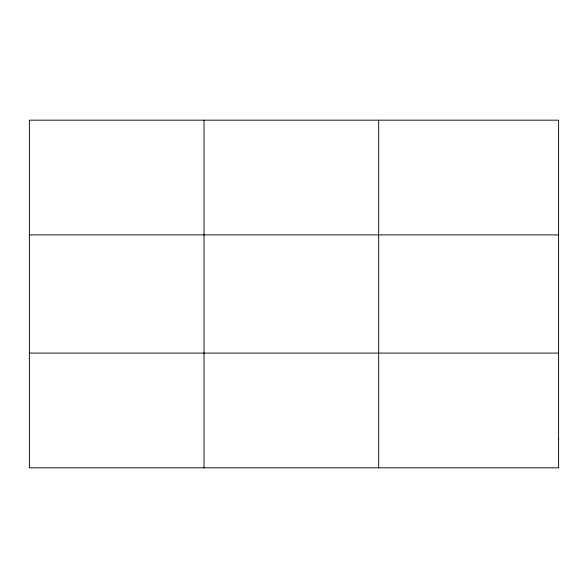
<?xml version="1.0" encoding="UTF-8"?>
<svg xmlns="http://www.w3.org/2000/svg" width="588" height="588" viewBox="0 0 588 588"><rect width="100%" height="100%" fill="white"/><g stroke="black" fill="none" stroke-linecap="round" stroke-linejoin="round"><path stroke-width="0.88" d="M204.036 120.172L204.036 467.827M378.672 120.172L378.672 467.827M29.4 234.899L558.6 234.899M29.4 353.101L558.6 353.101M558.6 439.14L558.6 467.827L29.4 467.827L29.4 120.172L558.6 120.172L558.6 439.14"/></g></svg>
